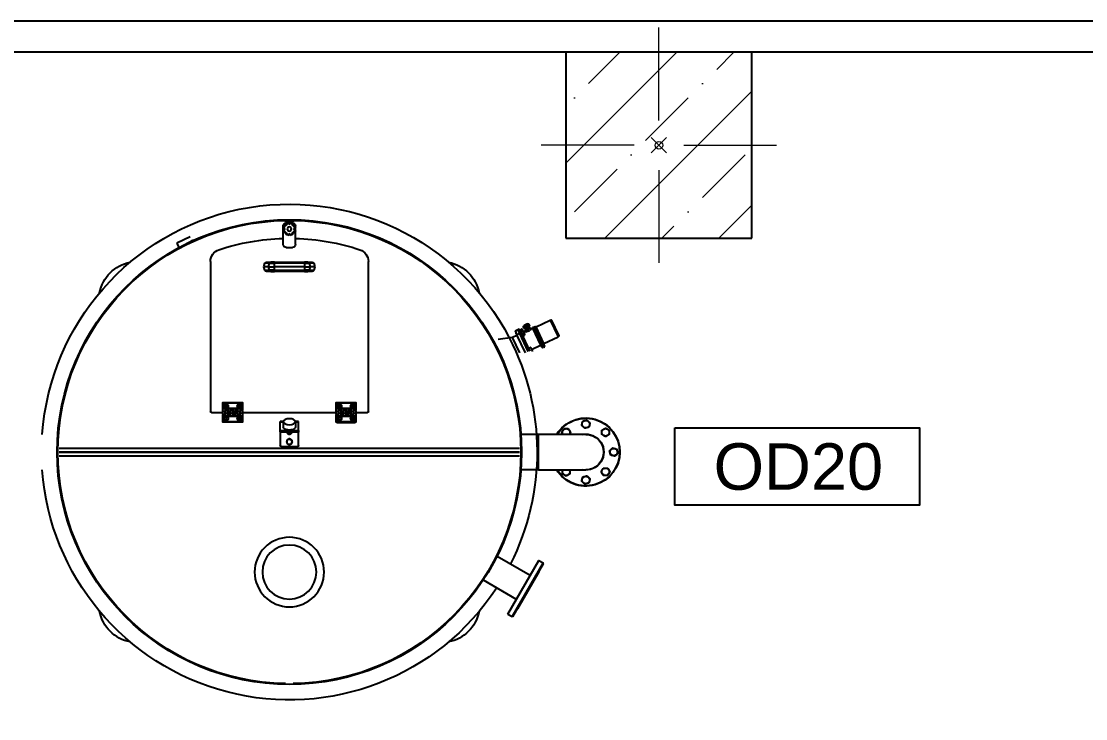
# Model space of a CAD drawing. Extents: x -3873 to 164127, y 7129 to 96529.
# Drawn here: x 61458 to 64895, y 33479 to 35730 of the extents above; entities that cross this region are included whole.
import ezdxf
from ezdxf.enums import TextEntityAlignment as Align

# ---------------------------------------------------------------- set-up
doc = ezdxf.new("R2010")
doc.units = 0
doc.header["$PDMODE"] = 35
doc.header["$PDSIZE"] = 25
for name, color, linetype in [('BUILDING', 2, 'CONTINUOUS'), ('KROMEKA', 1, 'CONTINUOUS'), ('LAYOUT-KROMEKA', 1, 'CONTINUOUS'), ('MC_1_2_025', 2, 'CONTINUOUS'), ('Конструктив - Колонны', 7, 'CONTINUOUS')]:
    doc.layers.add(name, color=color, linetype=linetype)
doc.layers.add('Конструктив - Колонны_Ном._пера__1', color=7, linetype='CONTINUOUS', lineweight=25)
doc.layers.add('Конструктив - Колонны_Ном._пера__168', color=7, linetype='CONTINUOUS', lineweight=13, true_color=0x03e77f)
doc.layers.add('Конструктив - Колонны_Ном._пера__202', color=7, linetype='CONTINUOUS', lineweight=13, true_color=0xde8d00)
doc.styles.add('015_100', font='arial.ttf', dxfattribs={"height": 150})

# ---------------------------------------------------------------- blocks, each defined once
blk = doc.blocks.new('Колонна_34', base_point=(-24000, 12000))
at = {"layer": 'Конструктив - Колонны_Ном._пера__202', "linetype": 'Continuous'}
h = blk.add_hatch(dxfattribs=at)
h.set_pattern_fill('ЖЕЛЕЗОБЕТОН__ГОСТ_', color=256, style=0, pattern_type=2)
h.set_pattern_definition([(45, (0, 0), (-183.8478, 183.8478), []), (45, (-91.92, 91.92), (-183.8478, 183.8478), [195, -65, 0, -65])])
h.paths.add_polyline_path([(-24300, 11700), (-23700, 11700), (-23700, 12300), (-24300, 12300)])
at = {"layer": 'Конструктив - Колонны_Ном._пера__1', "linetype": 'Continuous'}
for p, q in [((-24300, 12300), (-24300, 11700)), ((-23700, 11700), (-23700, 12300)), ((-24300, 11700), (-23700, 11700))]:
    blk.add_line(p, q, dxfattribs=at)
at = {"layer": 'Конструктив - Колонны_Ном._пера__168', "linetype": 'Continuous'}
for p, q in [((-24000, 12080), (-24000, 12380)), ((-24080, 12000), (-24380, 12000)), ((-23920, 12000), (-23620, 12000)), ((-24000, 11920), (-24000, 11620))]:
    blk.add_line(p, q, dxfattribs=at)
blk.add_point((-24000, 12000), dxfattribs=at)
blk = doc.blocks.new('RB10top')
at = {"layer": 'LAYOUT-KROMEKA', "lineweight": -3}
for p, q in [((-20, 670), (-20, 730)), ((-12, 743), (-12, 747.4)), ((-12, 743), (0, 743)), ((10, 740), (-10, 740)), ((0, 747.5), (0, 750)), ((0, 743), (12, 743)), ((0.1, 750), (0.1, 747.5)), ((12, 747.4), (12, 743)), ((20, 670), (20, 730)), ((320, 695.1), (363.7, 674.7)), ((10, 660), (-10, 660)), ((363.7, 674.7), (356.7, 659.8)), ((-255, 131.2), (-255, 615.1)), ((-79.3, 609.5), (-82.5, 598.2)), ((-82.5, 598.2), (-79.3, 586.9)), ((-82.5, 598.2), (-67.3, 598.2)), ((-79.3, 609.5), (-64.4, 609.5)), ((-64.4, 586.9), (-79.3, 586.9)), ((-59.9, 613.2), (-74.1, 613.2)), ((-64.4, 609.5), (-67.3, 598.2)), ((-48.5, 598.2), (-67.3, 598.2)), ((-67.3, 598.2), (-64.4, 586.9)), ((-48.5, 609.5), (-64.4, 609.5)), ((-64.4, 586.9), (-48.5, 586.9)), ((-59.9, 613.2), (-48.5, 613.2)), ((-48.5, 613.2), (-48.5, 609.5)), ((48.5, 613.2), (-48.5, 613.2)), ((-48.5, 609.5), (48.5, 609.5)), ((-48.5, 609.5), (-48.5, 598.2)), ((-48.5, 598.2), (48.5, 598.2)), ((-48.5, 598.2), (-48.5, 586.9)), ((-48.5, 583.2), (-48.5, 586.9)), ((48.5, 586.9), (-48.5, 586.9)), ((48.5, 613.2), (48.5, 609.5)), ((48.5, 613.2), (59.9, 613.2)), ((64.4, 609.5), (48.5, 609.5)), ((48.5, 598.2), (48.5, 609.5)), ((48.5, 586.9), (48.5, 598.2)), ((67.3, 598.2), (48.5, 598.2)), ((48.5, 583.2), (48.5, 586.9)), ((48.5, 586.9), (64.4, 586.9)), ((74.1, 613.2), (59.9, 613.2)), ((64.4, 609.5), (79.3, 609.5)), ((67.3, 598.2), (64.4, 609.5)), ((64.4, 586.9), (67.3, 598.2)), ((79.3, 586.9), (64.4, 586.9)), ((67.3, 598.2), (82.5, 598.2)), ((82.5, 598.2), (79.3, 609.5)), ((79.3, 586.9), (82.5, 598.2)), ((255, 615.1), (255, 131.2)), ((-74.1, 583.2), (-59.9, 583.2)), ((-48.5, 583.2), (-59.9, 583.2)), ((-48.5, 583.2), (48.5, 583.2)), ((59.9, 583.2), (48.5, 583.2)), ((59.9, 583.2), (74.1, 583.2)), ((-870.1, 376.9), (-848, 424.3)), ((-842.7, 426.2), (-868.2, 371.6)), ((-796.5, 404.7), (-842.7, 426.2)), ((-769.1, 413.8), (-758.2, 408.7)), ((-822, 350), (-796.5, 404.7)), ((-820.8, 347.9), (-803, 386)), ((-800.3, 384.7), (-818.1, 346.6)), ((-816.2, 345.8), (-798.5, 383.9)), ((-795.7, 382.6), (-813.5, 344.5)), ((-785.6, 399.6), (-811.1, 345)), ((-799.8, 392.9), (-803, 386)), ((-800.3, 384.7), (-803, 386)), ((-800.3, 384.7), (-797.1, 391.6)), ((-799.8, 392.9), (-798.5, 395.6)), ((-797.1, 391.6), (-799.8, 392.9)), ((-798.5, 395.6), (-793.8, 405.6)), ((-795.8, 394.3), (-798.5, 395.6)), ((-798.5, 383.9), (-795.3, 390.8)), ((-795.7, 382.6), (-798.5, 383.9)), ((-795.8, 394.3), (-797.1, 391.6)), ((-791.1, 404.4), (-795.8, 394.3)), ((-795.7, 382.6), (-792.5, 389.5)), ((-794, 393.5), (-795.3, 390.8)), ((-795.3, 390.8), (-792.5, 389.5)), ((-794, 393.5), (-789.3, 403.5)), ((-794, 393.5), (-791.3, 392.2)), ((-791.1, 404.4), (-793.8, 405.6)), ((-791.3, 392.2), (-792.5, 389.5)), ((-790.2, 401.7), (-792, 402.6)), ((-786.6, 402.3), (-791.3, 392.2)), ((-789.3, 403.5), (-786.6, 402.3)), ((-781.1, 397.5), (-785.6, 399.6)), ((-781.3, 397), (-779, 401.9)), ((-770, 397.7), (-779, 401.9)), ((-776.9, 406.4), (-775.7, 409.1)), ((-776.9, 406.4), (-767.9, 402.2)), ((-776.8, 400.8), (-774.7, 405.4)), ((-775.7, 409.1), (-774.4, 411.9)), ((-771.1, 407), (-775.7, 409.1)), ((-748.6, 384.4), (-775.6, 326.4)), ((-756.3, 403.4), (-774.4, 411.9)), ((-773, 391.2), (-770, 397.7)), ((-766.6, 404.9), (-771.1, 407)), ((-744.1, 382.3), (-771.1, 324.3)), ((-771.1, 324.3), (-744.1, 382.3)), ((-760.9, 393.4), (-770, 397.7)), ((-767.9, 402.2), (-766.6, 404.9)), ((-767.9, 402.2), (-758.8, 398)), ((-762.1, 402.8), (-766.6, 404.9)), ((-763.2, 394.5), (-761.1, 399)), ((-763.2, 388.5), (-760.9, 393.4)), ((-756.2, 385.9), (-763, 389)), ((-757.5, 400.7), (-762.1, 402.8)), ((-758.9, 380.1), (-759.4, 378.9)), ((-759.4, 378.9), (-759.3, 377.3)), ((-755.4, 387.6), (-758.9, 380.1)), ((-758.8, 398), (-757.5, 400.7)), ((-757.5, 400.7), (-756.3, 403.4)), ((-751.5, 379.7), (-756.9, 382.2)), ((-751.9, 395), (-755.4, 387.6)), ((-751.5, 379.7), (-753.8, 374.7)), ((-746.8, 389.6), (-752.3, 392.2)), ((-751.4, 396.2), (-751.9, 395)), ((-746.8, 389.6), (-751.5, 379.7)), ((-751.4, 396.2), (-750, 397.1)), ((-751.1, 396.8), (-751.4, 396.2)), ((-744.5, 394.6), (-750, 397.1)), ((-748.6, 384.4), (-742.3, 398)), ((-744.1, 382.3), (-748.6, 384.4)), ((-744.5, 394.6), (-746.8, 389.6)), ((-745.5, 392.4), (-745, 392.2)), ((-745.2, 393.1), (-744.6, 392.8)), ((-744.1, 382.3), (-737.7, 395.9)), ((-737.7, 395.9), (-744.1, 382.3)), ((-744.1, 382.3), (-735, 378)), ((-737.7, 395.9), (-742.3, 398)), ((-728.7, 391.6), (-737.7, 395.9)), ((-732, 382.1), (-736.2, 373.2)), ((-728.7, 391.6), (-735, 378)), ((-732, 382.1), (-732.9, 382.5)), ((-732, 382.1), (-732.5, 383.4)), ((-731.7, 382.8), (-732.4, 383.1)), ((-731.7, 382.7), (-732.2, 384.1)), ((-731.7, 382.7), (-732, 382.1)), ((-822, 350), (-868.2, 371.6)), ((-820.8, 347.9), (-824, 341)), ((-821.3, 339.8), (-818.1, 346.6)), ((-818.1, 346.6), (-820.8, 347.9)), ((-819.4, 338.9), (-816.2, 345.8)), ((-815.6, 347.1), (-817.5, 347.9)), ((-816.7, 337.6), (-813.5, 344.5)), ((-813.5, 344.5), (-816.2, 345.8)), ((-781.7, 331.2), (-811.1, 345)), ((-762, 320), (-735, 378)), ((-753.8, 374.7), (-759.3, 377.3)), ((-752.8, 376.8), (-752.2, 376.6)), ((-744.2, 320), (-721, 369.6)), ((-736.2, 373.2), (-737.5, 372.7)), ((-737.1, 373.6), (-736.2, 373.1)), ((-734.8, 376), (-721, 369.6)), ((-721, 369.6), (-674.7, 363.7)), ((-824.4, 340.1), (-824, 341)), ((-821.7, 338.9), (-824.4, 340.1)), ((-821.3, 339.8), (-824, 341)), ((-821.3, 339.8), (-821.7, 338.9)), ((-819.4, 338.9), (-819.9, 338)), ((-819.9, 338), (-817.1, 336.7)), ((-819.4, 338.9), (-816.7, 337.6)), ((-816.7, 337.6), (-817.1, 336.7)), ((-780.7, 333.2), (-784.7, 324.6)), ((-778.7, 337.5), (-780.7, 333.2)), ((-772.5, 334.6), (-778, 337.1)), ((-772.5, 334.6), (-776.5, 326)), ((-772.9, 333.8), (-772.3, 333.5)), ((-215, 158.2), (-213, 158.2)), ((-215, 158.2), (-215, 141.3)), ((-213, 141.3), (-215, 141.3)), ((-215, 141.3), (-215, 137.2)), ((-213, 160.2), (-213, 158.2)), ((-153, 160.2), (-213, 160.2)), ((-213, 141.3), (-213, 158.2)), ((-213, 158.2), (-153, 158.2)), ((-213, 141.3), (-213, 139.6)), ((-153, 141.3), (-213, 141.3)), ((-213, 135.5), (-213, 139.6)), ((-213, 139.6), (-153, 139.6)), ((-207, 139.5), (-199, 139.5)), ((-207, 139.5), (-207, 131.9)), ((-205.2, 147.4), (-204.8, 149.6)), ((-203.4, 145.9), (-205.2, 147.4)), ((-204.8, 149.6), (-202.6, 150.5)), ((-201.2, 146.7), (-203.4, 145.9)), ((-202.6, 150.5), (-200.8, 149)), ((-200.8, 149), (-201.2, 146.7)), ((-199, 139.5), (-199, 131.9)), ((-191, 139.5), (-183, 139.5)), ((-191, 139.5), (-191, 131.9)), ((-183, 139.5), (-183, 131.9)), ((-175, 139.5), (-167, 139.5)), ((-175, 139.5), (-175, 131.9)), ((-167, 139.5), (-167, 131.9)), ((-165.2, 147.4), (-164.8, 149.6)), ((-163.4, 145.9), (-165.2, 147.4)), ((-164.8, 149.6), (-162.6, 150.5)), ((-161.2, 146.7), (-163.4, 145.9)), ((-162.6, 150.5), (-160.8, 149)), ((-160.8, 149), (-161.2, 146.7)), ((-159, 139.5), (-153, 139.5)), ((-159, 139.5), (-159, 131.9)), ((-153, 158.2), (-153, 160.2)), ((-153, 158.2), (-151, 158.2)), ((-153, 158.2), (-153, 141.3)), ((-151, 141.3), (-153, 141.3)), ((-153, 139.6), (-153, 141.3)), ((-153, 139.6), (-153, 139.5)), ((-151, 141.3), (-151, 158.2)), ((-151, 141.1), (-151, 141.3)), ((-151, 131.9), (-151, 141.1)), ((151, 158.2), (153, 158.2)), ((151, 158.2), (151, 141.3)), ((153, 141.3), (151, 141.3)), ((151, 141.3), (151, 137.2)), ((153, 160.2), (153, 158.2)), ((213, 160.2), (153, 160.2)), ((153, 141.3), (153, 158.2)), ((153, 158.2), (213, 158.2)), ((153, 141.3), (153, 139.6)), ((213, 141.3), (153, 141.3)), ((153, 135.5), (153, 139.6)), ((153, 139.6), (213, 139.6)), ((159, 139.5), (167, 139.5)), ((159, 139.5), (159, 131.9)), ((160.8, 147.4), (161.2, 149.6)), ((162.6, 145.9), (160.8, 147.4)), ((161.2, 149.6), (163.4, 150.5)), ((164.8, 146.7), (162.6, 145.9)), ((163.4, 150.5), (165.2, 149)), ((165.2, 149), (164.8, 146.7)), ((167, 139.5), (167, 131.9)), ((175, 139.5), (183, 139.5)), ((175, 139.5), (175, 131.9)), ((183, 139.5), (183, 131.9)), ((191, 139.5), (199, 139.5)), ((191, 139.5), (191, 131.9)), ((199, 139.5), (199, 131.9)), ((200.8, 147.4), (201.2, 149.6)), ((202.6, 145.9), (200.8, 147.4)), ((201.2, 149.6), (203.4, 150.5)), ((204.8, 146.7), (202.6, 145.9)), ((203.4, 150.5), (205.2, 149)), ((205.2, 149), (204.8, 146.7)), ((207, 139.5), (213, 139.5)), ((207, 139.5), (207, 131.9)), ((213, 158.2), (213, 160.2)), ((213, 158.2), (215, 158.2)), ((213, 158.2), (213, 141.3)), ((215, 141.3), (213, 141.3)), ((213, 139.6), (213, 141.3)), ((213, 139.6), (213, 139.5)), ((215, 141.3), (215, 158.2)), ((215, 141.1), (215, 141.3)), ((215, 131.9), (215, 141.1)), ((-215, 128.2), (-252, 128.2)), ((-215, 134.2), (-215, 124.5)), ((-215, 134.2), (-207, 134.2)), ((-215, 124.5), (-215, 115.3)), ((-215, 124.5), (-207, 124.5)), ((-215, 115.3), (-215, 115.1)), ((-215, 115.1), (-213, 115.1)), ((-215, 115.1), (-215, 98.2)), ((-213, 135.5), (-213, 135.2)), ((-207, 135.5), (-213, 135.5)), ((-213, 135.2), (-207, 135.2)), ((-213, 116.8), (-213, 116.9)), ((-207, 116.9), (-213, 116.9)), ((-213, 116.8), (-213, 115.1)), ((-153, 116.8), (-213, 116.8)), ((-213, 98.2), (-213, 115.1)), ((-213, 115.1), (-153, 115.1)), ((-207, 131.9), (-207, 124.5)), ((-199, 131.9), (-207, 131.9)), ((-207, 124.5), (-207, 131.9)), ((-207, 116.9), (-207, 124.5)), ((-199, 122.2), (-207, 122.2)), ((-199, 121.2), (-207, 121.2)), ((-207, 120.9), (-199, 120.9)), ((-205.3, 108.5), (-203.8, 110.3)), ((-204.5, 106.4), (-205.3, 108.5)), ((-202.2, 106), (-204.5, 106.4)), ((-203.8, 110.3), (-201.5, 110)), ((-200.7, 107.8), (-202.2, 106)), ((-201.5, 110), (-200.7, 107.8)), ((-191, 135.5), (-199, 135.5)), ((-199, 135.2), (-191, 135.2)), ((-199, 134.2), (-191, 134.2)), ((-199, 131.9), (-199, 124.5)), ((-199, 124.5), (-199, 131.9)), ((-199, 124.5), (-191, 124.5)), ((-199, 116.9), (-199, 124.5)), ((-191, 116.9), (-199, 116.9)), ((-191, 131.9), (-191, 124.5)), ((-183, 131.9), (-191, 131.9)), ((-191, 124.5), (-191, 131.9)), ((-191, 116.9), (-191, 124.5)), ((-183, 122.2), (-191, 122.2)), ((-183, 121.2), (-191, 121.2)), ((-191, 120.9), (-183, 120.9)), ((-175, 135.5), (-183, 135.5)), ((-183, 135.2), (-175, 135.2)), ((-183, 134.2), (-175, 134.2)), ((-183, 131.9), (-183, 124.5)), ((-183, 124.5), (-183, 131.9)), ((-183, 124.5), (-175, 124.5)), ((-183, 116.9), (-183, 124.5)), ((-175, 116.9), (-183, 116.9)), ((-175, 131.9), (-175, 124.5)), ((-167, 131.9), (-175, 131.9)), ((-175, 124.5), (-175, 131.9)), ((-175, 116.9), (-175, 124.5)), ((-167, 122.2), (-175, 122.2)), ((-167, 121.2), (-175, 121.2)), ((-175, 120.9), (-167, 120.9)), ((-159, 135.5), (-167, 135.5)), ((-167, 135.2), (-159, 135.2)), ((-167, 134.2), (-159, 134.2)), ((-167, 131.9), (-167, 124.5)), ((-167, 124.5), (-167, 131.9)), ((-167, 124.5), (-159, 124.5)), ((-167, 116.9), (-167, 124.5)), ((-159, 116.9), (-167, 116.9)), ((-165.3, 108.5), (-163.8, 110.3)), ((-164.5, 106.4), (-165.3, 108.5)), ((-162.2, 106), (-164.5, 106.4)), ((-163.8, 110.3), (-161.5, 110)), ((-160.7, 107.8), (-162.2, 106)), ((-161.5, 110), (-160.7, 107.8)), ((-159, 131.9), (-159, 124.5)), ((-151, 131.9), (-159, 131.9)), ((-159, 124.5), (-159, 131.9)), ((-159, 116.9), (-159, 124.5)), ((-151, 122.2), (-159, 122.2)), ((-153, 121.2), (-159, 121.2)), ((-159, 120.9), (-153, 120.9)), ((-153, 120.9), (-153, 121.2)), ((-153, 120.9), (-153, 116.8)), ((-153, 115.1), (-153, 116.8)), ((-153, 115.1), (-153, 98.2)), ((-153, 115.1), (-151, 115.1)), ((-151, 122.2), (-151, 131.9)), ((151, 128.2), (-151, 128.2)), ((-151, 115.1), (-151, 119.2)), ((-151, 98.2), (-151, 115.1)), ((151, 134.2), (151, 124.5)), ((151, 134.2), (159, 134.2)), ((151, 124.5), (151, 115.3)), ((151, 124.5), (159, 124.5)), ((151, 115.3), (151, 115.1)), ((151, 115.1), (153, 115.1)), ((151, 115.1), (151, 98.2)), ((153, 135.5), (153, 135.2)), ((159, 135.5), (153, 135.5)), ((153, 135.2), (159, 135.2)), ((153, 116.8), (153, 116.9)), ((159, 116.9), (153, 116.9)), ((153, 116.8), (153, 115.1)), ((213, 116.8), (153, 116.8)), ((153, 98.2), (153, 115.1)), ((153, 115.1), (213, 115.1)), ((159, 131.9), (159, 124.5)), ((167, 131.9), (159, 131.9)), ((159, 124.5), (159, 131.9)), ((159, 116.9), (159, 124.5)), ((167, 122.2), (159, 122.2)), ((167, 121.2), (159, 121.2)), ((159, 120.9), (167, 120.9)), ((160.7, 108.5), (162.2, 110.3)), ((161.5, 106.4), (160.7, 108.5)), ((163.8, 106), (161.5, 106.4)), ((162.2, 110.3), (164.5, 110)), ((165.3, 107.8), (163.8, 106)), ((164.5, 110), (165.3, 107.8)), ((175, 135.5), (167, 135.5)), ((167, 135.2), (175, 135.2)), ((167, 134.2), (175, 134.2)), ((167, 131.9), (167, 124.5)), ((167, 124.5), (167, 131.9)), ((167, 124.5), (175, 124.5)), ((167, 116.9), (167, 124.5)), ((175, 116.9), (167, 116.9)), ((175, 131.9), (175, 124.5)), ((183, 131.9), (175, 131.9)), ((175, 124.5), (175, 131.9)), ((175, 116.9), (175, 124.5)), ((183, 122.2), (175, 122.2)), ((183, 121.2), (175, 121.2)), ((175, 120.9), (183, 120.9)), ((191, 135.5), (183, 135.5)), ((183, 135.2), (191, 135.2)), ((183, 134.2), (191, 134.2)), ((183, 131.9), (183, 124.5)), ((183, 124.5), (183, 131.9)), ((183, 124.5), (191, 124.5)), ((183, 116.9), (183, 124.5)), ((191, 116.9), (183, 116.9)), ((191, 131.9), (191, 124.5)), ((199, 131.9), (191, 131.9)), ((191, 124.5), (191, 131.9)), ((191, 116.9), (191, 124.5)), ((199, 122.2), (191, 122.2)), ((199, 121.2), (191, 121.2)), ((191, 120.9), (199, 120.9)), ((207, 135.5), (199, 135.5)), ((199, 135.2), (207, 135.2)), ((199, 134.2), (207, 134.2)), ((199, 131.9), (199, 124.5)), ((199, 124.5), (199, 131.9)), ((199, 124.5), (207, 124.5)), ((199, 116.9), (199, 124.5)), ((207, 116.9), (199, 116.9)), ((200.7, 108.5), (202.2, 110.3)), ((201.5, 106.4), (200.7, 108.5)), ((203.8, 106), (201.5, 106.4)), ((202.2, 110.3), (204.5, 110)), ((205.3, 107.8), (203.8, 106)), ((204.5, 110), (205.3, 107.8)), ((207, 131.9), (207, 124.5)), ((215, 131.9), (207, 131.9)), ((207, 124.5), (207, 131.9)), ((207, 116.9), (207, 124.5)), ((215, 122.2), (207, 122.2)), ((213, 121.2), (207, 121.2)), ((207, 120.9), (213, 120.9)), ((213, 120.9), (213, 121.2)), ((213, 120.9), (213, 116.8)), ((213, 115.1), (213, 116.8)), ((213, 115.1), (213, 98.2)), ((213, 115.1), (215, 115.1)), ((215, 122.2), (215, 131.9)), ((252, 128.2), (215, 128.2)), ((215, 115.1), (215, 119.2)), ((215, 98.2), (215, 115.1)), ((-215, 97.7), (-215, 98.2)), ((-213, 98.2), (-215, 98.2)), ((-213, 98.2), (-213, 96.2)), ((-153, 98.2), (-213, 98.2)), ((-213, 96.2), (-153, 96.2)), ((-153, 95.7), (-213, 95.7)), ((-151, 98.2), (-153, 98.2)), ((-153, 96.2), (-153, 98.2)), ((-151, 98.2), (-151, 97.7)), ((-30, 96.6), (-30, 98.2)), ((-30, 98.2), (-19.5, 98.2)), ((-30, 96.6), (-19.5, 96.6)), ((-30, 69.7), (-30, 96.6)), ((-30, 69.7), (-30, 65.4)), ((-19.5, 98), (-19.5, 80.7)), ((19.5, 98.2), (30, 98.2)), ((19.5, 98), (19.5, 80.7)), ((19.5, 96.6), (30, 96.6)), ((30, 96.6), (30, 98.2)), ((30, 69.7), (30, 96.6)), ((30, 65.4), (30, 69.7)), ((153, 98.2), (151, 98.2)), ((153, 98.2), (153, 96.2)), ((213, 98.2), (153, 98.2)), ((153, 96.2), (213, 96.2)), ((215, 98.2), (213, 98.2)), ((213, 96.2), (213, 98.2)), ((-957.4, 57.1), (-805, 57.1)), ((-805, -57.2), (-805, 57.1)), ((-805, 57.1), (-747.8, 57.1)), ((-805, -57.2), (-805, 57.1)), ((-30, 21.2), (-30, 65.4)), ((-27, 63.9), (-27, 68.2)), ((-27, 68.2), (27, 68.2)), ((-27, 63.9), (27, 63.9)), ((-5, 63.9), (-5, 59.9)), ((-3.3, 57.9), (-4.1, 58.5)), ((3.3, 57.9), (4.1, 58.5)), ((5, 63.9), (5, 59.9)), ((27, 68.2), (27, 63.9)), ((30, 65.4), (30, 21.2)), ((-743, 12), (743, 12)), ((743, 0), (-743, 0)), ((-743, 0), (743, 0)), ((27, 18.2), (-27, 18.2)), ((743, -12), (-743, -12)), ((-805, -57.2), (-957.4, -57.2)), ((-805, -57.2), (-747.8, -57.2)), ((-670.6, -335.8), (-777.4, -397.5)), ((-820.3, -359.3), (-819.9, -357.9)), ((-721.3, -530.7), (-820.3, -359.3)), ((-806, -349.9), (-819.9, -357.9)), ((-819.9, -357.9), (-719.9, -531.1)), ((-706, -523.1), (-806, -349.9)), ((-804.7, -350.3), (-806, -349.9)), ((-804.7, -350.3), (-705.7, -521.7)), ((-807, -386.2), (-806.3, -383.5)), ((-738, -505.8), (-807, -386.2)), ((-626.2, -412.8), (-732.9, -474.5)), ((-738, -505.8), (-735.3, -506.5)), ((-721.3, -530.7), (-719.9, -531.1)), ((-706, -523.1), (-719.9, -531.1)), ((-705.7, -521.7), (-706, -523.1))]:
    blk.add_line(p, q, dxfattribs=at)
for centre, radius in [((0, 720), 6.61), ((-203, 148.2), 6.5), ((-203, 148.2), 6), ((-163, 148.2), 6.5), ((-163, 148.2), 6), ((163, 148.2), 6.5), ((163, 148.2), 6), ((203, 148.2), 6.5), ((203, 148.2), 6), ((-203, 108.2), 6.5), ((-203, 108.2), 6), ((-163, 108.2), 6.5), ((-163, 108.2), 6), ((163, 108.2), 6.5), ((163, 108.2), 6), ((203, 108.2), 6.5), ((203, 108.2), 6)]:
    blk.add_circle(centre, radius, dxfattribs=at)
at = {"layer": 'LAYOUT-KROMEKA', "ltscale": 25}
for radius in [112.2, 87.2]:
    blk.add_circle((0, -387.4), radius, dxfattribs=at)
at = {"layer": 'LAYOUT-KROMEKA', "lineweight": -3}
for centre, radius, start, end in [((0, 0), 800, 4.0966, 152.5967), ((0, 0), 750, 180, 179.99), ((0, 0), 747.5, 90.9198, 269.0802), ((-10, 730), 10, 90, 180), ((0, 720), 20.5, 149.456, 165.544), ((-26, 720), 8, 320.231, 39.769), ((-18.4, 738.4), 8, 275.231, 354.769), ((0, 720), 18.5, 152.346, 162.654), ((-26, 720), 10, 326.5258, 33.4742), ((-18.4, 738.4), 10, 281.5258, 348.4742), ((0, 0), 745, 89.0771, 90.9229), ((0, 720), 20.5, 104.456, 120.544), ((0, 720), 18.5, 107.346, 117.654), ((0, 746), 10, 236.5258, 303.4742), ((0, 746), 8, 230.231, 309.769), ((0, 0), 750, 89.99, 90), ((0, 720), 20.5, 59.456, 75.544), ((0, 720), 18.5, 62.346, 72.654), ((18.4, 738.4), 10, 191.5258, 258.4742), ((10, 730), 10, 0, 90), ((18.4, 738.4), 8, 185.231, 264.769), ((0, 0), 747.5, 270.9198, 89.0802), ((26, 720), 10, 146.5258, 213.4742), ((0, 720), 18.5, 17.346, 27.654), ((0, 720), 20.5, 14.456, 30.544), ((26, 720), 8, 140.231, 219.769), ((0, -30), 720, 91.5918, 108.4319), ((0, 720), 20.5, 194.456, 210.544), ((0, 720), 18.5, 197.346, 207.654), ((-18.4, 701.6), 8, 5.231, 84.769), ((-18.4, 701.6), 10, 11.5258, 78.4742), ((0, 720), 20.5, 239.456, 255.544), ((0, 720), 18.5, 242.346, 252.654), ((0, 694), 10, 56.5258, 123.4742), ((0, 694), 8, 50.231, 129.769), ((0, 720), 20.5, 284.456, 300.544), ((0, 720), 18.5, 287.346, 297.654), ((18.4, 701.6), 10, 101.5258, 168.4742), ((18.4, 701.6), 8, 95.231, 174.769), ((0, 720), 18.5, 332.346, 342.654), ((0, 720), 20.5, 329.456, 345.544), ((0, -30), 720, 71.5681, 88.4082), ((-10, 670), 10, 180, 270), ((10, 670), 10, 270, 0), ((-215, 615.1), 40, 108.4319, 180), ((215, 615.1), 40, 0, 71.5681), ((-490.2, 490.2), 125, 101.0277, 168.9723), ((490.2, 490.2), 125, 11.0277, 78.9723), ((-844.4, 422.6), 4, 65, 155), ((-770.8, 410.2), 4, 65, 155), ((-795.7, 406.5), 2, 245, 335), ((-784.8, 401.4), 2, 155, 245), ((-759.9, 405.1), 4, 335, 65), ((-866.5, 375.2), 4, 155, 245), ((-822.8, 348.2), 2, 335, 65), ((-812, 343.1), 2, 65, 155), ((0, 0), 800, 152.5967, 206.8149), ((-213, 158.2), 2, 90, 180), ((-153, 158.2), 2, 0, 90), ((153, 158.2), 2, 90, 180), ((213, 158.2), 2, 0, 90), ((-957.4, 0), 110, 31.3018, 328.6982), ((-957.4, 0), 109, 31.6219, 328.3781), ((-252, 131.2), 3, 180, 270), ((-213, 137.2), 2, 180, 270), ((-153, 119.2), 2, 0, 90), ((153, 137.2), 2, 180, 270), ((213, 119.2), 2, 0, 90), ((252, 131.2), 3, 270, 0), ((-1021, 63.6), 12, 120, 180), ((-1021, 63.6), 12, 60, 120), ((-1021, 63.6), 12, 0, 60), ((-957.4, 90), 12, 135, 195), ((-957.4, 90), 12, 195, 255), ((-957.4, 90), 12, 75, 135), ((-957.4, 90), 12, 255, 315), ((-957.4, 90), 12, 15, 75), ((-957.4, 90), 12, 315, 15), ((-893.8, 63.6), 12, 150, 210), ((-893.8, 63.6), 12, 90, 150), ((-893.8, 63.6), 12, 30, 90), ((-893.8, 63.6), 12, 330, 30), ((-213, 98.2), 2, 180, 270), ((-213, 97.7), 2, 180, 270), ((-153, 98.2), 2, 270, 0), ((-153, 97.7), 2, 270, 0), ((153, 98.2), 2, 180, 270), ((213, 98.2), 2, 270, 0), ((-1021, 63.6), 12, 180, 240), ((-1021, 63.6), 12, 240, 300), ((-957.4, 0), 58, 80.1788, 279.8212), ((-1021, 63.6), 12, 300, 0), ((-957.4, 0), 57.2, 90, 270), ((-957.4, 0), 57.2, 90, 270), ((-893.8, 63.6), 12, 210, 212.7382), ((-893.8, 63.6), 12, 327.2618, 330), ((0, 33.2), 8.5, 120, 180), ((0, 68.2), 8.5, 210.6257, 233.9681), ((0, 33.2), 8.5, 60, 120), ((0, 33.2), 8.5, 0, 60), ((0, 68.2), 8.5, 306.0319, 329.3743), ((-1047.4, 0), 12, 165, 225), ((-1047.4, 0), 12, 105, 165), ((-1047.4, 0), 12, 45, 105), ((-1047.4, 0), 12, 345, 45), ((-27, 21.2), 3, 180, 270), ((0, 33.2), 8.5, 180, 240), ((0, 33.2), 8.5, 240, 300), ((0, 33.2), 8.5, 300, 0), ((27, 21.2), 3, 270, 0), ((-1047.4, 0), 12, 225, 285), ((-1047.4, 0), 12, 285, 345), ((-1021, -63.6), 12, 150, 210), ((-1021, -63.6), 12, 90, 150), ((-1021, -63.6), 12, 30, 90), ((-1021, -63.6), 12, 330, 30), ((-893.8, -63.6), 12, 147.2618, 180), ((-893.8, -63.6), 12, 180, 240), ((-893.8, -63.6), 12, 300, 0), ((-893.8, -63.6), 12, 0, 32.7382), ((0, 0), 800, 213.1851, 355.9034), ((-1021, -63.6), 12, 210, 270), ((-1021, -63.6), 12, 270, 330), ((-957.4, -90), 12, 135, 195), ((-957.4, -90), 12, 195, 255), ((-957.4, -90), 12, 75, 135), ((-957.4, -90), 12, 255, 315), ((-957.4, -90), 12, 15, 75), ((-957.4, -90), 12, 315, 15), ((-893.8, -63.6), 12, 240, 300), ((-490.2, -490.2), 125, 191.0277, 258.9723), ((490.2, -490.2), 125, 281.0277, 348.9723)]:
    blk.add_arc(centre, radius, start, end, dxfattribs=at)
for centre, major_axis, ratio, start_param, end_param in [((-74.1, 608.2), (-5.32, 0), 0.939693, 4.712389, 6.021386), ((-74.1, 588.2), (-5.32, 0), 0.939693, 0.261799, 1.570796), ((-59.9, 608.2), (0, 5), 0.939693, 0, 1.308997), ((-59.9, 588.2), (0, -5), 0.939693, 4.974188, 6.283185), ((59.9, 608.2), (0, 5), 0.939693, 4.974188, 6.283185), ((59.9, 588.2), (0, -5), 0.939693, 0, 1.308997), ((74.1, 608.2), (5.32, 0), 0.939693, 0.261799, 1.570796), ((74.1, 588.2), (5.32, 0), 0.939693, 4.712389, 6.021386), ((-802.9, 374.4), (47.3, -22.1), 0.57735, 1.177771, 1.378114), ((-766.6, 357.5), (-47.3, 22.1), 0.57735, 4.905072, 5.105415), ((-213, 141.3), (-2, 0), 0.847998, 0, 1.570796), ((-153, 141.3), (2, 0), 0.847998, 4.712389, 6.283185), ((-153, 141.1), (-2, 0), 0.794941, 1.570796, 3.141593), ((153, 141.3), (-2, 0), 0.847998, 0, 1.570796), ((213, 141.3), (2, 0), 0.847998, 4.712389, 6.283185), ((213, 141.1), (-2, 0), 0.794941, 1.570796, 3.141593), ((-213, 137.2), (-2, 0), 0.847998, 0, 1.570796), ((-213, 115.3), (2, 0), 0.794941, 1.570796, 3.141593), ((-213, 115.1), (-2, 0), 0.847998, 4.712389, 6.283185), ((-153, 119.2), (2, 0), 0.847998, 0, 1.570796), ((-153, 115.1), (2, 0), 0.847998, 0, 1.570796), ((153, 137.2), (-2, 0), 0.847998, 0, 1.570796), ((153, 115.3), (2, 0), 0.794941, 1.570796, 3.141593), ((153, 115.1), (-2, 0), 0.847998, 4.712389, 6.283185), ((213, 119.2), (2, 0), 0.847998, 0, 1.570796), ((213, 115.1), (2, 0), 0.847998, 0, 1.570796), ((-27, 69.7), (-3, 0), 0.5, 0, 1.570796), ((0, 80.7), (-19.5, 0), 0.5, 0, 3.141593), ((27, 69.7), (3, 0), 0.5, 4.712389, 6.283185), ((-27, 65.4), (-3, 0), 0.5, 0, 1.570796), ((0, 59.9), (5, 0), 0.5, 3.141593, 6.283185), ((0, 59), (4, 0), 0.5, 3.757072, 5.667706), ((27, 65.4), (3, 0), 0.5, 4.712389, 6.283185)]:
    blk.add_ellipse(centre, major_axis=major_axis, ratio=ratio, start_param=start_param, end_param=end_param, dxfattribs=at)
blk.add_ellipse((0, 98), major_axis=(-19.5, 0), ratio=0.5, dxfattribs=at)
for points, knots in [([(-17.7, 725.5), (-17.7, 725.5), (-17.7, 725.5), (-17.8, 725.5), (-18, 725.5), (-18.4, 725.4), (-18.5, 725.4), (-18.9, 725.3), (-19.1, 725.3), (-19.5, 725.2), (-19.6, 725.2), (-19.8, 725.1), (-19.9, 725.1), (-19.9, 725.1)], [-0.0007211, -0.0007211, -0.0007211, -0.0007211, 0, 0, 0.0532218, 0.0532218, 0.1060251, 0.1060251, 0.1886691, 0.1886691, 0.2626173, 0.2626173, 0.3327704, 0.3327704, 0.3327704, 0.3327704]), ([(-16.4, 728.6), (-16.4, 728.6), (-16.4, 728.6), (-16.5, 728.7), (-16.6, 728.9), (-16.8, 729.2), (-16.9, 729.3), (-17.1, 729.6), (-17.3, 729.8), (-17.5, 730.1), (-17.5, 730.2), (-17.6, 730.4), (-17.7, 730.4), (-17.7, 730.4)], [-0.0007019, -0.0007019, -0.0007019, -0.0007019, 0, 0, 0.0527257, 0.0527257, 0.1050623, 0.1050623, 0.1881906, 0.1881906, 0.2625484, 0.2625484, 0.3327998, 0.3327998, 0.3327998, 0.3327998]), ([(-8.6, 736.4), (-8.6, 736.4), (-8.6, 736.4), (-8.7, 736.5), (-8.9, 736.6), (-9.2, 736.8), (-9.3, 736.9), (-9.6, 737.1), (-9.8, 737.3), (-10.1, 737.5), (-10.2, 737.5), (-10.4, 737.6), (-10.4, 737.7), (-10.4, 737.7)], [-0.0007057, -0.0007057, -0.0007057, -0.0007057, 0, 0, 0.0527971, 0.0527971, 0.1051931, 0.1051931, 0.1882572, 0.1882572, 0.2625572, 0.2625572, 0.3327946, 0.3327946, 0.3327946, 0.3327946]), ([(-5.5, 737.7), (-5.5, 737.7), (-5.5, 737.7), (-5.5, 737.8), (-5.5, 738), (-5.4, 738.4), (-5.4, 738.5), (-5.3, 738.9), (-5.3, 739.1), (-5.2, 739.5), (-5.2, 739.6), (-5.1, 739.8), (-5.1, 739.9), (-5.1, 739.9)], [-0.0007019, -0.0007019, -0.0007019, -0.0007019, 0, 0, 0.0527257, 0.0527257, 0.1050623, 0.1050623, 0.1881906, 0.1881906, 0.2625484, 0.2625484, 0.3327998, 0.3327998, 0.3327998, 0.3327998]), ([(5.5, 737.7), (5.5, 737.7), (5.5, 737.7), (5.5, 737.8), (5.5, 738), (5.4, 738.3), (5.4, 738.5), (5.3, 738.9), (5.3, 739.1), (5.2, 739.5), (5.2, 739.6), (5.1, 739.8), (5.1, 739.8), (5.1, 739.9), (5.1, 739.9), (5.1, 739.9)], [-0.0007211, -0.0007211, -0.0007211, -0.0007211, 0, 0, 0.051821, 0.051821, 0.1032526, 0.1032526, 0.1862108, 0.1862108, 0.2603755, 0.2603755, 0.3305504, 0.3305504, 0.3327628, 0.3327628, 0.3327628, 0.3327628]), ([(8.6, 736.4), (8.6, 736.4), (8.6, 736.4), (8.7, 736.5), (8.9, 736.6), (9.2, 736.8), (9.3, 736.9), (9.6, 737.1), (9.8, 737.3), (10.1, 737.5), (10.2, 737.5), (10.4, 737.6), (10.4, 737.7), (10.4, 737.7)], [-0.0007019, -0.0007019, -0.0007019, -0.0007019, 0, 0, 0.0527257, 0.0527257, 0.1050623, 0.1050623, 0.1881906, 0.1881906, 0.2625484, 0.2625484, 0.3327998, 0.3327998, 0.3327998, 0.3327998]), ([(16.4, 728.6), (16.4, 728.6), (16.4, 728.6), (16.5, 728.7), (16.6, 728.9), (16.8, 729.2), (16.9, 729.3), (17.1, 729.6), (17.3, 729.8), (17.5, 730.1), (17.5, 730.2), (17.6, 730.4), (17.7, 730.4), (17.7, 730.4)], [-0.0007057, -0.0007057, -0.0007057, -0.0007057, 0, 0, 0.0527971, 0.0527971, 0.1051931, 0.1051931, 0.1882572, 0.1882572, 0.2625572, 0.2625572, 0.3327946, 0.3327946, 0.3327946, 0.3327946]), ([(17.7, 725.5), (17.7, 725.5), (17.7, 725.5), (17.8, 725.5), (18, 725.5), (18.4, 725.4), (18.5, 725.4), (18.9, 725.3), (19.1, 725.3), (19.5, 725.2), (19.6, 725.2), (19.8, 725.1), (19.9, 725.1), (19.9, 725.1)], [-0.0007019, -0.0007019, -0.0007019, -0.0007019, 0, 0, 0.0527257, 0.0527257, 0.1050623, 0.1050623, 0.1881906, 0.1881906, 0.2625484, 0.2625484, 0.3327998, 0.3327998, 0.3327998, 0.3327998]), ([(-17.7, 714.5), (-17.7, 714.5), (-17.7, 714.5), (-17.8, 714.5), (-18, 714.5), (-18.4, 714.6), (-18.5, 714.6), (-18.9, 714.7), (-19.1, 714.7), (-19.5, 714.8), (-19.6, 714.8), (-19.8, 714.9), (-19.9, 714.9), (-19.9, 714.9)], [-0.0007019, -0.0007019, -0.0007019, -0.0007019, 0, 0, 0.0527257, 0.0527257, 0.1050623, 0.1050623, 0.1881906, 0.1881906, 0.2625484, 0.2625484, 0.3327998, 0.3327998, 0.3327998, 0.3327998]), ([(-16.4, 711.4), (-16.4, 711.4), (-16.4, 711.4), (-16.5, 711.3), (-16.6, 711.1), (-16.8, 710.8), (-16.9, 710.7), (-17.1, 710.4), (-17.3, 710.2), (-17.5, 709.9), (-17.5, 709.8), (-17.6, 709.6), (-17.7, 709.6), (-17.7, 709.6)], [-0.0007057, -0.0007057, -0.0007057, -0.0007057, 0, 0, 0.0527971, 0.0527971, 0.1051931, 0.1051931, 0.1882572, 0.1882572, 0.2625572, 0.2625572, 0.3327946, 0.3327946, 0.3327946, 0.3327946]), ([(-8.6, 703.6), (-8.6, 703.6), (-8.6, 703.6), (-8.7, 703.5), (-8.9, 703.4), (-9.2, 703.2), (-9.3, 703.1), (-9.6, 702.9), (-9.8, 702.7), (-10.1, 702.5), (-10.2, 702.5), (-10.4, 702.4), (-10.4, 702.3), (-10.4, 702.3)], [-0.0007019, -0.0007019, -0.0007019, -0.0007019, 0, 0, 0.0527257, 0.0527257, 0.1050623, 0.1050623, 0.1881906, 0.1881906, 0.2625484, 0.2625484, 0.3327998, 0.3327998, 0.3327998, 0.3327998]), ([(-5.5, 702.3), (-5.5, 702.3), (-5.5, 702.3), (-5.5, 702.2), (-5.5, 702), (-5.4, 701.6), (-5.4, 701.5), (-5.3, 701.1), (-5.3, 700.9), (-5.2, 700.5), (-5.2, 700.4), (-5.1, 700.2), (-5.1, 700.1), (-5.1, 700.1)], [-0.0007211, -0.0007211, -0.0007211, -0.0007211, 0, 0, 0.0532218, 0.0532218, 0.1060251, 0.1060251, 0.1886691, 0.1886691, 0.2626173, 0.2626173, 0.3327704, 0.3327704, 0.3327704, 0.3327704]), ([(5.5, 702.3), (5.5, 702.3), (5.5, 702.3), (5.5, 702.2), (5.5, 702), (5.4, 701.6), (5.4, 701.5), (5.3, 701.1), (5.3, 700.9), (5.2, 700.5), (5.2, 700.4), (5.1, 700.2), (5.1, 700.1), (5.1, 700.1)], [-0.0007019, -0.0007019, -0.0007019, -0.0007019, 0, 0, 0.0527257, 0.0527257, 0.1050623, 0.1050623, 0.1881906, 0.1881906, 0.2625484, 0.2625484, 0.3327998, 0.3327998, 0.3327998, 0.3327998]), ([(8.6, 703.6), (8.6, 703.6), (8.6, 703.6), (8.7, 703.5), (8.9, 703.4), (9.2, 703.2), (9.3, 703.1), (9.6, 702.9), (9.8, 702.7), (10.1, 702.5), (10.2, 702.5), (10.4, 702.4), (10.4, 702.3), (10.4, 702.3)], [-0.0007057, -0.0007057, -0.0007057, -0.0007057, 0, 0, 0.0527971, 0.0527971, 0.1051931, 0.1051931, 0.1882572, 0.1882572, 0.2625572, 0.2625572, 0.3327946, 0.3327946, 0.3327946, 0.3327946]), ([(16.4, 711.4), (16.4, 711.4), (16.4, 711.4), (16.5, 711.3), (16.6, 711.1), (16.8, 710.8), (16.9, 710.7), (17.1, 710.4), (17.3, 710.2), (17.5, 709.9), (17.5, 709.8), (17.6, 709.6), (17.7, 709.6), (17.7, 709.6)], [-0.0007019, -0.0007019, -0.0007019, -0.0007019, 0, 0, 0.0527257, 0.0527257, 0.1050623, 0.1050623, 0.1881906, 0.1881906, 0.2625484, 0.2625484, 0.3327998, 0.3327998, 0.3327998, 0.3327998]), ([(17.7, 714.5), (17.7, 714.5), (17.7, 714.5), (17.8, 714.5), (18, 714.5), (18.4, 714.6), (18.5, 714.6), (18.9, 714.7), (19.1, 714.7), (19.5, 714.8), (19.6, 714.8), (19.8, 714.9), (19.9, 714.9), (19.9, 714.9)], [-0.0007211, -0.0007211, -0.0007211, -0.0007211, 0, 0, 0.0532218, 0.0532218, 0.1060251, 0.1060251, 0.1886691, 0.1886691, 0.2626173, 0.2626173, 0.3327704, 0.3327704, 0.3327704, 0.3327704])]:
    blk.add_open_spline(points, degree=3, knots=knots, dxfattribs=at)
at = {"layer": 'LAYOUT-KROMEKA'}
blk.add_open_spline([(308, 683.8), (310.3, 683.1), (312.6, 682.3), (315.2, 681.2), (315.8, 681), (317.5, 680.2), (318.4, 679.8), (319.7, 678.9), (320, 678.6), (320, 678.3)], degree=3, knots=[0, 0, 0, 0, 0.375, 0.375, 0.5, 0.5, 0.75, 0.75, 1, 1, 1, 1], dxfattribs=at)
at = {"layer": 'LAYOUT-KROMEKA', "lineweight": -3}
for points, weights in [([(-758.9, 380.1), (-759.4, 378.9), (-759.3, 377.3)], [1, 1.0379548493, 1]), ([(-756.9, 382.2), (-758.3, 381.2), (-758.9, 380.1)], [1, 1.0379548493, 1]), ([(-755.4, 387.6), (-756.5, 385.2), (-756.9, 382.2)], [1, 1.0379548493, 1]), ([(-752.3, 392.2), (-754.3, 389.9), (-755.4, 387.6)], [1, 1.0379548493, 1]), ([(-751.9, 395), (-752.4, 393.9), (-752.3, 392.2)], [1, 1.0379548493, 1]), ([(-750, 397.1), (-751.4, 396.2), (-751.9, 395)], [1, 1.0379548493, 1]), ([(-751.1, 396.8), (-751.1, 396.8), (-750.7, 396.6)], [1, 1.02687598308, 1.01568998041]), ([(-780.7, 333.2), (-781.7, 331.2), (-782, 328.5)], [1, 1.0379548493, 1]), ([(-778, 337.1), (-779.8, 335.2), (-780.7, 333.2)], [1, 1.0379548493, 1]), ([(-778.7, 337.5), (-778.7, 337.5), (-778, 337.1)], [1, 1.0379548493, 1]), ([(-961, 103.4), (-963.6, 100.8), (-965.9, 98.5)], [1, 1.0379548493, 1]), ([(-954.3, 101.6), (-957.4, 102.4), (-961, 103.4)], [1, 1.0379548493, 1]), ([(-1027, 74), (-1029.8, 72.4), (-1033, 70.6)], [1, 1.0379548493, 1]), ([(-1033, 70.6), (-1033, 66.9), (-1033, 63.6)], [1, 1.0379548493, 1]), ([(-1021, 77.5), (-1024.3, 75.6), (-1027, 74)], [1, 1.0379548493, 1]), ([(-1015, 74), (-1017.8, 75.6), (-1021, 77.5)], [1, 1.0379548493, 1]), ([(-1009, 70.6), (-1012.3, 72.4), (-1015, 74)], [1, 1.0379548493, 1]), ([(-1009, 63.6), (-1009, 66.9), (-1009, 70.6)], [1, 1.0379548493, 1]), ([(-965.9, 98.5), (-968.2, 96.2), (-970.8, 93.6)], [1, 1.0379548493, 1]), ([(-970.8, 93.6), (-969.8, 90), (-969, 86.9)], [1, 1.0379548493, 1]), ([(-969, 86.9), (-968.2, 83.8), (-967.2, 80.2)], [1, 1.0379548493, 1]), ([(-967.2, 80.2), (-963.6, 79.2), (-960.5, 78.4)], [1, 1.0379548493, 1]), ([(-960.5, 78.4), (-957.4, 77.6), (-953.8, 76.6)], [1, 1.0379548493, 1]), ([(-947.6, 99.8), (-951.2, 100.8), (-954.3, 101.6)], [1, 1.0379548493, 1]), ([(-953.8, 76.6), (-951.2, 79.2), (-948.9, 81.5)], [1, 1.0379548493, 1]), ([(-948.9, 81.5), (-946.6, 83.8), (-944, 86.4)], [1, 1.0379548493, 1]), ([(-945.8, 93.1), (-946.6, 96.2), (-947.6, 99.8)], [1, 1.0379548493, 1]), ([(-944, 86.4), (-945, 90), (-945.8, 93.1)], [1, 1.0379548493, 1]), ([(-904.2, 69.6), (-905.8, 66.9), (-907.6, 63.6)], [1, 1.0379548493, 1]), ([(-900.7, 75.6), (-902.5, 72.4), (-904.2, 69.6)], [1, 1.0379548493, 1]), ([(-893.8, 75.6), (-897, 75.6), (-900.7, 75.6)], [1, 1.0379548493, 1]), ([(-886.8, 75.6), (-890.5, 75.6), (-893.8, 75.6)], [1, 1.0379548493, 1]), ([(-883.4, 69.6), (-885, 72.4), (-886.8, 75.6)], [1, 1.0379548493, 1]), ([(-879.9, 63.6), (-881.8, 66.9), (-883.4, 69.6)], [1, 1.0379548493, 1]), ([(-1033, 63.6), (-1033, 60.4), (-1033, 56.7)], [1, 1.0379548493, 1]), ([(-1033, 56.7), (-1029.8, 54.9), (-1027, 53.2)], [1, 1.0379548493, 1]), ([(-1027, 53.2), (-1024.3, 51.6), (-1021, 49.8)], [1, 1.0379548493, 1]), ([(-1021, 49.8), (-1017.8, 51.6), (-1015, 53.2)], [1, 1.0379548493, 1]), ([(-1015, 53.2), (-1012.3, 54.9), (-1009, 56.7)], [1, 1.0379548493, 1]), ([(-1009, 56.7), (-1009, 60.4), (-1009, 63.6)], [1, 1.0379548493, 1]), ([(-907.6, 63.6), (-905.8, 60.4), (-904.2, 57.6)], [1, 1.0379548493, 1]), ([(-904.2, 57.6), (-904, 57.4), (-903.9, 57.1)], [1, 1.00322330838, 1.00589913906]), ([(-883.7, 57.1), (-883.5, 57.4), (-883.4, 57.6)], [1.00589913906, 1.00322330838, 1]), ([(-883.4, 57.6), (-881.8, 60.4), (-879.9, 63.6)], [1, 1.0379548493, 1]), ([(-8.5, 63.3), (-8.5, 63.6), (-8.5, 63.9)], [1, 1.00408760405, 1.00729476688]), ([(-5, 61.3), (-6.6, 62.2), (-8.5, 63.3)], [1.01139600856, 1.03097224656, 1]), ([(-8.5, 38.1), (-6.2, 39.4), (-4.3, 40.5)], [1, 1.0379548493, 1]), ([(-8.5, 33.2), (-8.5, 35.5), (-8.5, 38.1)], [1, 1.0379548493, 1]), ([(-4.3, 40.5), (-2.3, 41.7), (0, 43)], [1, 1.0379548493, 1]), ([(0, 43), (2.3, 41.7), (4.2, 40.5)], [1, 1.0379548493, 1]), ([(4.2, 40.5), (6.2, 39.4), (8.5, 38.1)], [1, 1.0379548493, 1]), ([(8.5, 63.3), (6.6, 62.2), (5, 61.3)], [1, 1.03097224656, 1.01139600857]), ([(8.5, 63.9), (8.5, 63.6), (8.5, 63.3)], [1.00729476688, 1.00408760405, 1]), ([(8.5, 38.1), (8.5, 35.5), (8.5, 33.2)], [1, 1.0379548493, 1]), ([(-1059, 3.1), (-1059.8, 0), (-1060.8, -3.6)], [1, 1.0379548493, 1]), ([(-1057.2, 9.8), (-1058.2, 6.2), (-1059, 3.1)], [1, 1.0379548493, 1]), ([(-1050.5, 11.6), (-1053.6, 10.8), (-1057.2, 9.8)], [1, 1.0379548493, 1]), ([(-1043.8, 13.4), (-1047.4, 12.4), (-1050.5, 11.6)], [1, 1.0379548493, 1]), ([(-1038.9, 8.5), (-1041.2, 10.8), (-1043.8, 13.4)], [1, 1.0379548493, 1]), ([(-1034, 3.6), (-1036.6, 6.2), (-1038.9, 8.5)], [1, 1.0379548493, 1]), ([(-1035.8, -3.1), (-1035, 0), (-1034, 3.6)], [1, 1.0379548493, 1]), ([(-8.5, 28.3), (-8.5, 30.9), (-8.5, 33.2)], [1, 1.0379548493, 1]), ([(-4.3, 25.8), (-6.2, 27), (-8.5, 28.3)], [1, 1.0379548493, 1]), ([(0, 23.4), (-2.3, 24.7), (-4.3, 25.8)], [1, 1.0379548493, 1]), ([(4.2, 25.8), (2.3, 24.7), (0, 23.4)], [1, 1.0379548493, 1]), ([(8.5, 28.3), (6.2, 27), (4.2, 25.8)], [1, 1.0379548493, 1]), ([(8.5, 33.2), (8.5, 30.9), (8.5, 28.3)], [1, 1.0379548493, 1]), ([(-1060.8, -3.6), (-1058.2, -6.2), (-1055.9, -8.5)], [1, 1.0379548493, 1]), ([(-1055.9, -8.5), (-1053.6, -10.8), (-1051, -13.4)], [1, 1.0379548493, 1]), ([(-1051, -13.4), (-1047.4, -12.4), (-1044.3, -11.6)], [1, 1.0379548493, 1]), ([(-1044.3, -11.6), (-1041.2, -10.8), (-1037.6, -9.8)], [1, 1.0379548493, 1]), ([(-1037.6, -9.8), (-1036.6, -6.2), (-1035.8, -3.1)], [1, 1.0379548493, 1]), ([(-1031.4, -57.6), (-1033, -60.4), (-1034.9, -63.6)], [1, 1.0379548493, 1]), ([(-1034.9, -63.6), (-1033, -66.9), (-1031.4, -69.6)], [1, 1.0379548493, 1]), ([(-1028, -51.6), (-1029.8, -54.9), (-1031.4, -57.6)], [1, 1.0379548493, 1]), ([(-1021, -51.6), (-1024.3, -51.6), (-1028, -51.6)], [1, 1.0379548493, 1]), ([(-1014.1, -51.6), (-1017.8, -51.6), (-1021, -51.6)], [1, 1.0379548493, 1]), ([(-1010.6, -57.6), (-1012.3, -54.9), (-1014.1, -51.6)], [1, 1.0379548493, 1]), ([(-1007.2, -63.6), (-1009, -60.4), (-1010.6, -57.6)], [1, 1.0379548493, 1]), ([(-1010.6, -69.6), (-1009, -66.9), (-1007.2, -63.6)], [1, 1.0379548493, 1]), ([(-905.8, -57.2), (-905.8, -60.6), (-905.8, -63.6)], [1.00411201146, 1.03577347355, 1]), ([(-905.8, -63.6), (-905.8, -66.9), (-905.8, -70.6)], [1, 1.0379548493, 1]), ([(-881.8, -63.6), (-881.8, -60.6), (-881.8, -57.2)], [1, 1.03577347355, 1.00411201146]), ([(-881.8, -70.6), (-881.8, -66.9), (-881.8, -63.6)], [1, 1.0379548493, 1]), ([(-1031.4, -69.6), (-1029.8, -72.4), (-1028, -75.6)], [1, 1.0379548493, 1]), ([(-1028, -75.6), (-1024.3, -75.6), (-1021, -75.6)], [1, 1.0379548493, 1]), ([(-1021, -75.6), (-1017.8, -75.6), (-1014.1, -75.6)], [1, 1.0379548493, 1]), ([(-1014.1, -75.6), (-1012.3, -72.4), (-1010.6, -69.6)], [1, 1.0379548493, 1]), ([(-965.9, -81.5), (-968.2, -83.8), (-970.8, -86.4)], [1, 1.0379548493, 1]), ([(-970.8, -86.4), (-969.8, -90), (-969, -93.1)], [1, 1.0379548493, 1]), ([(-969, -93.1), (-968.2, -96.2), (-967.2, -99.8)], [1, 1.0379548493, 1]), ([(-967.2, -99.8), (-963.6, -100.8), (-960.5, -101.6)], [1, 1.0379548493, 1]), ([(-961, -76.6), (-963.6, -79.2), (-965.9, -81.5)], [1, 1.0379548493, 1]), ([(-954.3, -78.4), (-957.4, -77.6), (-961, -76.6)], [1, 1.0379548493, 1]), ([(-960.5, -101.6), (-957.4, -102.4), (-953.8, -103.4)], [1, 1.0379548493, 1]), ([(-947.6, -80.2), (-951.2, -79.2), (-954.3, -78.4)], [1, 1.0379548493, 1]), ([(-953.8, -103.4), (-951.2, -100.8), (-948.9, -98.5)], [1, 1.0379548493, 1]), ([(-948.9, -98.5), (-946.6, -96.2), (-944, -93.6)], [1, 1.0379548493, 1]), ([(-945.8, -86.9), (-946.6, -83.8), (-947.6, -80.2)], [1, 1.0379548493, 1]), ([(-944, -93.6), (-945, -90), (-945.8, -86.9)], [1, 1.0379548493, 1]), ([(-905.8, -70.6), (-902.5, -72.4), (-899.8, -74)], [1, 1.0379548493, 1]), ([(-899.8, -74), (-897, -75.6), (-893.8, -77.5)], [1, 1.0379548493, 1]), ([(-893.8, -77.5), (-890.5, -75.6), (-887.8, -74)], [1, 1.0379548493, 1]), ([(-887.8, -74), (-885, -72.4), (-881.8, -70.6)], [1, 1.0379548493, 1])]:
    blk.add_rational_spline(points, weights, degree=2, dxfattribs=at)
blk = doc.blocks.new('_KROMEKA_POSNR')
at = {"layer": 'KROMEKA', "linetype": 'Continuous'}
blk.add_lwpolyline([(-3.992, -1.25), (3.912, -1.25), (3.912, 1.25), (-3.992, 1.25)], close=True, dxfattribs=at)
at = {"layer": 'KROMEKA', "linetype": 'Continuous', "style": '015_100'}
blk.add_attdef('POSNR', text='', height=1.5, dxfattribs=at).set_placement((0, 0), align=Align.MIDDLE)

msp = doc.modelspace()

# ---------------------------------------------------------------- linework, layer by layer
at = {"layer": 'BUILDING', "color": 2, "linetype": 'BYBLOCK'}
msp.add_line((111216.8, 35730), (45216.8, 35730), dxfattribs=at)
at = {"layer": 'BUILDING', "color": 2}
msp.add_line((111216.8, 35630), (45216.8, 35630), dxfattribs=at)

# ---------------------------------------------------------------- block references
at = {"layer": 'LAYOUT-KROMEKA', "xscale": -1}
msp.add_blockref('RB10top', (62323.5, 34339.7, -5), dxfattribs=at)
at = {"layer": 'MC_1_2_025', "color": 6, "ltscale": 20}
ref = msp.add_blockref('_KROMEKA_POSNR', (63967.1, 34293.1), dxfattribs=dict(at, xscale=-100, yscale=100, zscale=100, rotation=180))
ref.add_attrib('POSNR', 'OD20', dxfattribs={"layer": 'KROMEKA', "linetype": 'Continuous', "height": 150, "style": '015_100'}).set_placement((63967.1, 34293.1), align=Align.MIDDLE)
at = {"layer": 'Конструктив - Колонны'}
msp.add_blockref('Колонна_34', (63516.8, 35330), dxfattribs=at)

doc.saveas('drawing.dxf')
